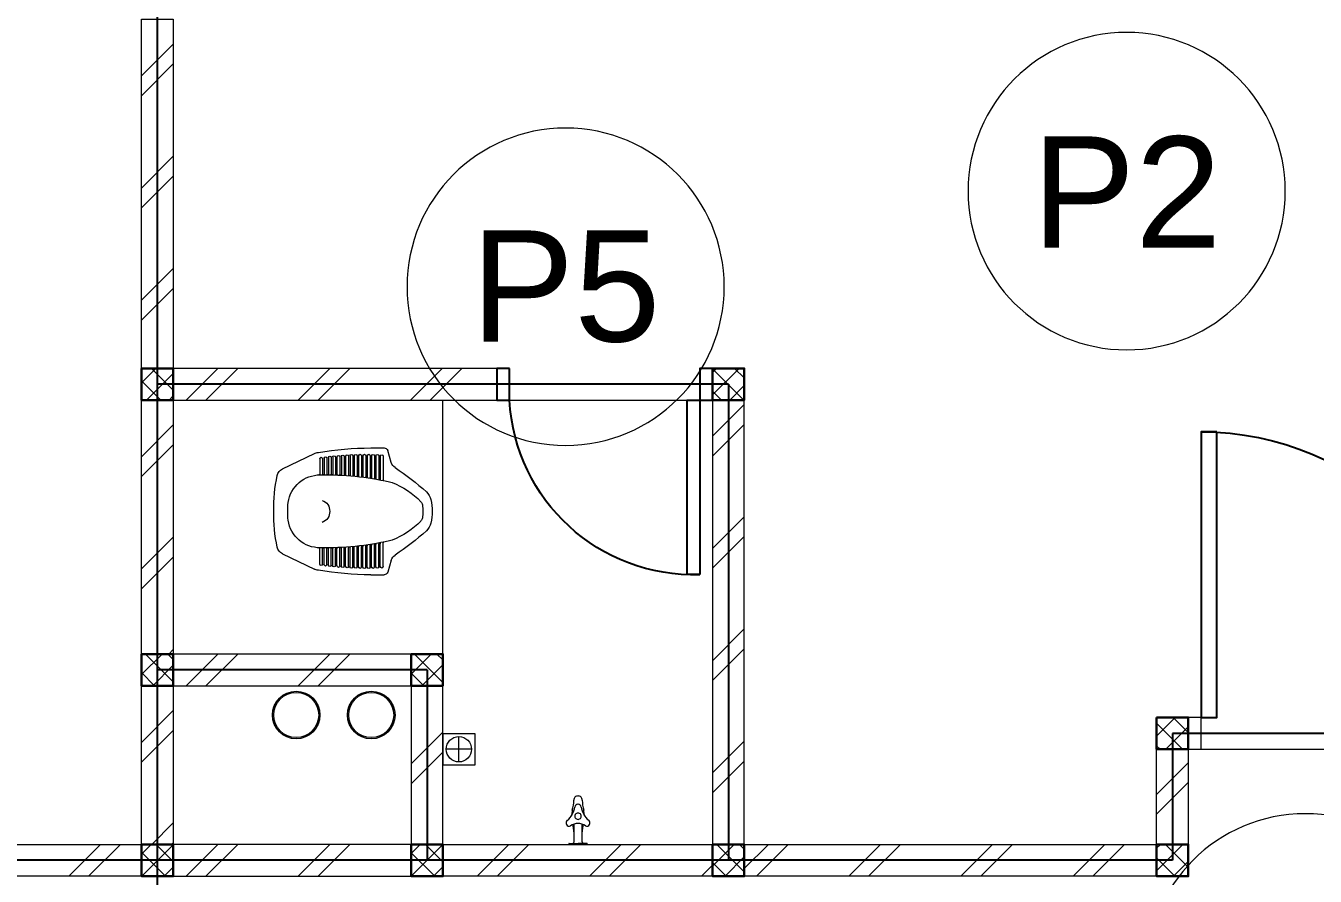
# Model space of a CAD drawing. Header units: millimetres. Extents: x -108 to 357, y -17 to 192.
# Drawn here: x 64.332 to 68.397, y 97.508 to 100.187 of the extents above; entities that cross this region are included whole.
import ezdxf
from ezdxf.enums import TextEntityAlignment as Align

# ---------------------------------------------------------------- set-up
doc = ezdxf.new("R2010")
doc.units = ezdxf.units.MM
for name, color, linetype, lineweight in [('ars', 11, 'Continuous', 0), ('KOL', 1, 'Continuous', 30), ('KOLOM', 4, 'Continuous', 9), ('lan', 7, 'Continuous', 15), ('NOT', 7, 'Continuous', 20), ('SANITAIR', 15, 'Continuous', 9), ('tem', 5, 'Continuous', 20)]:
    doc.layers.add(name, color=color, linetype=linetype, lineweight=lineweight)
doc.layers.add('as', color=1, linetype='Continuous', plot=False)
doc.layers.add('Kusen', color=30, linetype='Continuous')
doc.styles.add('S', font='simplex', dxfattribs={"width": 0.75})
doc.styles.get("Standard").update_dxf_attribs({"font": 'arial.ttf'})

# ---------------------------------------------------------------- blocks, each defined once
blk = doc.blocks.new('K 10.10')
at = {"layer": 'ars'}
h = blk.add_hatch(dxfattribs=at)
h.set_pattern_fill('_USER', color=256, scale=0.05, angle=45, double=1, pattern_type=0)
h.set_pattern_definition([(45, (0, 0), (-0.035355339, 0.035355339), []), (135, (0, 0), (-0.035355339, -0.035355339), [])])
h.paths.add_polyline_path([(1560.5383, 1380.4069), (1560.6383, 1380.4069), (1560.6383, 1380.5069), (1560.5383, 1380.5069)])
at = {"layer": 'KOL'}
blk.add_lwpolyline([(1560.5383, 1380.4069), (1560.6383, 1380.4069), (1560.6383, 1380.5069), (1560.5383, 1380.5069)], close=True, dxfattribs=at)
blk = doc.blocks.new('typikal-1a')
at = {"layer": 'as'}
blk.add_line((0, 5.5), (1.9, 5.5), dxfattribs=at)
at = {"layer": 'tem'}
for points in [[(1.02, 5.45), (0.05, 5.45), (0.05, 5.55), (1.02, 5.55)], [(0.05, 2.85), (-0.05, 2.85), (-0.05, 5.45), (0.05, 5.45)]]:
    blk.add_lwpolyline(points, close=True, dxfattribs=at)
at = {"layer": 'KOLOM', "extrusion": (0, 0, -1), "zscale": -1}
blk.add_blockref('K 10.10', (-1560.5883, -1374.9569), dxfattribs=at)
blk = doc.blocks.new('KRAN ATAS')
for p, q in [((-0.0198, 0), (0, 0)), ((-0.0198, -0.0015), (-0.0198, 0)), ((0.0198, 0), (0, 0)), ((0.0198, -0.0015), (0.0198, 0)), ((-0.0193, -0.002), (0, -0.002)), ((-0.0087, -0.006), (-0.0087, -0.0441)), ((0.0193, -0.002), (0, -0.002)), ((0.0087, -0.006), (0.0087, -0.0441))]:
    blk.add_line(p, q)
for centre, radius, start, end in [((-0.0193, -0.0015), 0.0005, 180, 270), ((-0.0127, -0.006), 0.004, 0, 90), ((-0.0388, -0.0275), 0.03, 343.7486, 0), ((0.0127, -0.006), 0.004, 90, 180), ((0.0388, -0.0275), 0.03, 180, 196.2514), ((0.0193, -0.0015), 0.0005, 270, 0), ((-0.0191, -0.047), 0.00682, 147.2603, 232.4214), ((-0.0188, -0.0464), 0.00682, 67.5786, 152.7397), ((-0.0514, -0.0871), 0.0447, 7.4918, 50.9581), ((0, -0.0187), 0.0268, 232.9628, 307.0372), ((0.0743, -0.0604), 0.0878, 163.7486, 168.4446), ((-0.0004, -0.0613), 0.0068, 86.5771, 273.4229), ((0.0004, -0.0613), 0.0068, 266.5771, 93.4229), ((0.0514, -0.0871), 0.0447, 129.0419, 172.5082), ((-0.0743, -0.0604), 0.0878, 11.5554, 16.2514), ((0.0188, -0.0464), 0.00682, 27.2603, 112.4214), ((0.0191, -0.047), 0.00682, 307.5786, 32.7397), ((0.0743, -0.0604), 0.0878, 182.0552, 189.0251), ((-0.0892, -0.0965), 0.08, 0.3555, 16.2023), ((-0.0003, -0.0804), 0.00682, 187.5786, 272.7397), ((0.0003, -0.0804), 0.00682, 267.2603, 352.4214), ((0.0892, -0.0965), 0.08, 163.7977, 179.6445), ((-0.0743, -0.0604), 0.0878, 350.9749, 357.9448), ((-0.0004, -0.0965), 0.0088, 176.8553, 272.6444), ((0.0004, -0.0965), 0.0088, 267.3556, 3.1447)]:
    blk.add_arc(centre, radius, start, end)
blk = doc.blocks.new('AVOOR')
blk.add_lwpolyline([(-21.8185, -71.5914), (-21.9185, -71.5914), (-21.9185, -71.4914), (-21.8185, -71.4914)], close=True)
for points in [[(-21.8685, -71.5014), (-21.8685, -71.5814)], [(-21.9085, -71.5414), (-21.8285, -71.5414)]]:
    blk.add_lwpolyline(points)
blk.add_circle((-21.8685, -71.5414), 0.04)
blk = doc.blocks.new('CL J D')
for p, q in [((0.0275, 0.1273), (0.1283, 0.1756)), ((0.1723, 0.1631), (0.1723, 0.1111)), ((0.1812, 0.1631), (0.1812, 0.1109)), ((0.186, 0.1645), (0.186, 0.1109)), ((0.1949, 0.1645), (0.1949, 0.1105)), ((0.1996, 0.1657), (0.1996, 0.1105)), ((0.2085, 0.1657), (0.2085, 0.11)), ((0.2133, 0.1667), (0.2133, 0.11)), ((0.2222, 0.1667), (0.2222, 0.1092)), ((0.2269, 0.1676), (0.2269, 0.1092)), ((0.2358, 0.1676), (0.2358, 0.1082)), ((0.2406, 0.1682), (0.2406, 0.1082)), ((0.2495, 0.1682), (0.2495, 0.107)), ((0.2542, 0.1687), (0.2542, 0.107)), ((0.2631, 0.1687), (0.2631, 0.1056)), ((0.2679, 0.169), (0.2679, 0.1056)), ((0.2768, 0.169), (0.2768, 0.104)), ((0.2815, 0.1692), (0.2815, 0.104)), ((0.2904, 0.1692), (0.2904, 0.1022)), ((0.2952, 0.1691), (0.2952, 0.1022)), ((0.3041, 0.1691), (0.3041, 0.1003)), ((0.306, 0.1938), (0.3479, 0.1938)), ((0.3088, 0.1689), (0.3088, 0.1003)), ((0.3177, 0.1689), (0.3177, 0.0981)), ((0.3225, 0.1685), (0.3225, 0.0981)), ((0.3314, 0.1685), (0.3314, 0.0957)), ((0.3361, 0.1679), (0.3361, 0.0957)), ((0.345, 0.1679), (0.345, 0.093)), ((0.3709, 0.1476), (0.3594, 0.1853)), ((0.145, 0.1598), (0.145, 0.1109)), ((0.1539, 0.1598), (0.1539, 0.1111)), ((0.1587, 0.1615), (0.1587, 0.1111)), ((0.1676, 0.1615), (0.1676, 0.1111)), ((0.2222, -0.1792), (0.2222, -0.1216)), ((0.2269, -0.18), (0.2269, -0.1216)), ((0.2358, -0.18), (0.2358, -0.1206)), ((0.2406, -0.1807), (0.2406, -0.1206)), ((0.2495, -0.1807), (0.2495, -0.1195)), ((0.2542, -0.1812), (0.2542, -0.1195)), ((0.2631, -0.1812), (0.2631, -0.1181)), ((0.2679, -0.1815), (0.2679, -0.1181)), ((0.2768, -0.1815), (0.2768, -0.1165)), ((0.2815, -0.1816), (0.2815, -0.1165)), ((0.2904, -0.1816), (0.2904, -0.1147)), ((0.2952, -0.1816), (0.2952, -0.1147)), ((0.3041, -0.1816), (0.3041, -0.1127)), ((0.3088, -0.1813), (0.3088, -0.1127)), ((0.3177, -0.1813), (0.3177, -0.1105)), ((0.3225, -0.1809), (0.3225, -0.1105)), ((0.3314, -0.1809), (0.3314, -0.1081)), ((0.3361, -0.1803), (0.3361, -0.1081)), ((0.345, -0.1803), (0.345, -0.1055)), ((0.0275, -0.1398), (0.1283, -0.188)), ((0.145, -0.1722), (0.145, -0.1234)), ((0.1539, -0.1722), (0.1539, -0.1236)), ((0.1587, -0.174), (0.1587, -0.1236)), ((0.1676, -0.174), (0.1676, -0.1236)), ((0.1723, -0.1756), (0.1723, -0.1236)), ((0.1812, -0.1756), (0.1812, -0.1234)), ((0.186, -0.177), (0.186, -0.1234)), ((0.1949, -0.177), (0.1949, -0.123)), ((0.1996, -0.1782), (0.1996, -0.123)), ((0.2085, -0.1782), (0.2085, -0.1224)), ((0.2133, -0.1792), (0.2133, -0.1224)), ((0.3709, -0.16), (0.3594, -0.1977)), ((0.306, -0.2062), (0.3479, -0.2062))]:
    blk.add_line(p, q)
for centre, radius, start, end in [((0.1462, 0.1381), 0.0415, 97.4366, 115.5884), ((0.3183, -0.8979), 1.0917, 90.6447, 99.3564), ((0.1495, 0.1598), 0.00445, 0, 180), ((0.1631, 0.1615), 0.00445, 0, 180), ((0.1768, 0.1631), 0.00445, 0, 180), ((0.1904, 0.1645), 0.00445, 0, 180), ((0.2041, 0.1657), 0.00445, 0, 180), ((0.2177, 0.1667), 0.00445, 0, 180), ((0.2314, 0.1676), 0.00445, 0, 180), ((0.245, 0.1682), 0.00445, 0, 180), ((0.2587, 0.1687), 0.00445, 0, 180), ((0.2723, 0.169), 0.00445, 0, 180), ((0.286, 0.1692), 0.00445, 0, 180), ((0.2996, 0.1691), 0.00445, 0, 180), ((0.3133, 0.1689), 0.00445, 0, 180), ((0.3269, 0.1685), 0.00445, 0, 180), ((0.3406, 0.1679), 0.00445, 0, 180), ((0.3479, 0.1818), 0.012, 16.9837, 90), ((0.0403, 0.1006), 0.0297, 115.5884, 167.907), ((0.3992, 0.1563), 0.0297, 196.9837, 236.587), ((-0.0629, -0.5443), 0.8096, 47.7542, 56.587), ((0.5098, 0), 0.5098, 167.907, 180.7001), ((0.1458, 0.0077), 0.1009, 89.3646, 171.9631), ((0.1427, 0.1109), 0.00237, 271.7186, 0), ((0.1639, -0.8282), 0.9369, 77.6038, 91.0419), ((0.1563, 0.1111), 0.00237, 180, 0), ((0.17, 0.1111), 0.00237, 180, 0), ((0.1836, 0.1109), 0.00237, 180, 0), ((0.1973, 0.1105), 0.00237, 180, 0), ((0.2109, 0.11), 0.00237, 180, 0), ((0.2246, 0.1092), 0.00237, 180, 0), ((0.2382, 0.1082), 0.00237, 180, 0), ((0.2519, 0.107), 0.00237, 180, 0), ((0.2655, 0.1056), 0.00237, 180, 0), ((0.2792, 0.104), 0.00237, 180, 0), ((0.2928, 0.1022), 0.00237, 180, 0), ((0.3064, 0.1003), 0.00237, 180, 0), ((0.3201, 0.0981), 0.00237, 180, 0), ((0.3337, 0.0957), 0.00237, 180, 0), ((0.3474, 0.093), 0.00237, 180, 258.7357), ((0.3518, 0.0291), 0.0593, 68.9695, 77.1263), ((0.2831, -0.1497), 0.2509, 43.8785, 68.9695), ((0.4495, 0.0199), 0.0475, 13.4838, 47.7542), ((0.1995, 0.0001), 0.1551, 171.9445, 182.3259), ((0.1409, -0.0052), 0.0359, 358.3993, 69.7102), ((0.4511, 0.0118), 0.0178, 9.3054, 43.8785), ((0.3402, -0.0063), 0.1302, 0.0418, 9.3054), ((0.3402, -0.0063), 0.1598, 0.034, 13.4838), ((0.5098, -0.0125), 0.5098, 179.2999, 192.093), ((0.1995, -0.0125), 0.1551, 177.6741, 188.0555), ((0.1458, -0.0202), 0.1009, 188.0369, 270.6354), ((0.1409, -0.0072), 0.0359, 290.2898, 1.6007), ((0.2831, 0.1372), 0.2509, 291.0305, 316.1215), ((0.4511, -0.0243), 0.0178, 316.1215, 350.6946), ((0.3402, -0.0061), 0.1302, 350.6946, 359.9582), ((0.3402, -0.0061), 0.1598, 346.5162, 359.966), ((-0.0629, 0.5318), 0.8096, 303.413, 312.2458), ((0.4495, -0.0323), 0.0475, 312.2458, 346.5162), ((0.0403, -0.113), 0.0297, 192.093, 244.4116), ((0.1427, -0.1234), 0.00237, 0, 88.2814), ((0.1639, 0.8157), 0.9369, 268.9581, 282.3962), ((0.1563, -0.1236), 0.00237, 0, 180), ((0.17, -0.1236), 0.00237, 0, 180), ((0.1836, -0.1234), 0.00237, 0, 180), ((0.1973, -0.123), 0.00237, 0, 180), ((0.2109, -0.1224), 0.00237, 0, 180), ((0.2246, -0.1216), 0.00237, 0, 180), ((0.2382, -0.1206), 0.00237, 0, 180), ((0.2519, -0.1195), 0.00237, 0, 180), ((0.2655, -0.1181), 0.00237, 0, 180), ((0.2792, -0.1165), 0.00237, 0, 180), ((0.2928, -0.1147), 0.00237, 0, 180), ((0.3064, -0.1127), 0.00237, 0, 180), ((0.3201, -0.1105), 0.00237, 0, 180), ((0.3337, -0.1081), 0.00237, 0, 180), ((0.3474, -0.1055), 0.00237, 101.2643, 180), ((0.3518, -0.0415), 0.0593, 282.8737, 291.0305), ((0.3992, -0.1687), 0.0297, 123.413, 163.0163), ((0.1462, -0.1506), 0.0415, 244.4116, 262.5634), ((0.3183, 0.8854), 1.0917, 260.6436, 269.3553), ((0.1495, -0.1722), 0.00445, 180, 0), ((0.1631, -0.174), 0.00445, 180, 0), ((0.1768, -0.1756), 0.00445, 180, 0), ((0.1904, -0.177), 0.00445, 180, 0), ((0.2041, -0.1782), 0.00445, 180, 0), ((0.2177, -0.1792), 0.00445, 180, 0), ((0.2314, -0.18), 0.00445, 180, 0), ((0.245, -0.1807), 0.00445, 180, 0), ((0.2587, -0.1812), 0.00445, 180, 0), ((0.2723, -0.1815), 0.00445, 180, 0), ((0.286, -0.1816), 0.00445, 180, 0), ((0.2996, -0.1816), 0.00445, 180, 0), ((0.3133, -0.1813), 0.00445, 180, 0), ((0.3269, -0.1809), 0.00445, 180, 0), ((0.3406, -0.1803), 0.00445, 180, 0), ((0.3479, -0.1942), 0.012, 270, 343.0163)]:
    blk.add_arc(centre, radius, start, end)
blk = doc.blocks.new('P.60')
at = {"layer": 'Kusen'}
for points in [[(1472.8348, 997.5354), (1472.8748, 997.5354), (1472.8748, 997.4354), (1472.8348, 997.4354)], [(1473.4748, 997.5354), (1473.5148, 997.5354), (1473.5148, 997.4354), (1473.4748, 997.4354)], [(1472.8748, 996.8854), (1472.9148, 996.8854), (1472.9148, 997.4354), (1472.8748, 997.4354)]]:
    blk.add_lwpolyline(points, close=True, dxfattribs=at)
blk.add_arc((1472.8948, 997.4658), 0.5808, 268.0266, 356.9943, dxfattribs=at)
blk = doc.blocks.new('P-90')
at = {"layer": 'Kusen'}
blk.add_lwpolyline([(374.6908, -21.5979), (374.7408, -21.5979), (374.7408, -22.4979), (374.6908, -22.4979)], close=True, dxfattribs=at)
at = {"layer": 'Kusen', "lineweight": 9}
for points in [[(373.8008, -22.4979), (373.8408, -22.4979), (373.8408, -22.5979), (373.8008, -22.5979)], [(374.7408, -22.4979), (374.7808, -22.4979), (374.7808, -22.5979), (374.7408, -22.5979)]]:
    blk.add_lwpolyline(points, close=True, dxfattribs=at)
at = {"layer": 'Kusen'}
blk.add_arc((374.7408, -22.4979), 0.9, 90, 180, dxfattribs=at)
blk = doc.blocks.new('A-4')
at = {"layer": 'ars'}
h = blk.add_hatch(dxfattribs=at)
h.set_pattern_fill('TEMBOK', color=256, scale=0.25)
h.set_pattern_definition([(45, (73.3338, -4.82464), (-0.1767767, 0.1767767), []), (45, (73.3963, -4.82464), (-0.1767767, 0.1767767), [])])
h.paths.add_polyline_path([(30.95, 9.4), (31.05, 9.4), (31.05, 10.5), (30.95, 10.5)])
h = blk.add_hatch(dxfattribs=at)
h.set_pattern_fill('TEMBOK', color=256, scale=0.25)
h.set_pattern_definition([(45, (74.2138, -1.92464), (-0.1767767, 0.1767767), []), (45, (74.2763, -1.92464), (-0.1767767, 0.1767767), [])])
h.paths.add_polyline_path([(32.07, 9.3), (31.05, 9.3), (31.05, 9.4), (32.07, 9.4)])
h = blk.add_hatch(dxfattribs=at)
h.set_pattern_fill('TEMBOK', color=256, scale=0.25)
h.set_pattern_definition([(45, (73.3338, -6.02464), (-0.1767767, 0.1767767), []), (45, (73.3963, -6.02464), (-0.1767767, 0.1767767), [])])
h.paths.add_polyline_path([(30.95, 8.5), (31.05, 8.5), (31.05, 9.3), (30.95, 9.3)])
h = blk.add_hatch(dxfattribs=at)
h.set_pattern_fill('TEMBOK', color=256, scale=0.25)
h.set_pattern_definition([(45, (71.5338, -6.02464), (-0.1767767, 0.1767767), []), (45, (71.5963, -6.02464), (-0.1767767, 0.1767767), [])])
h.paths.add_polyline_path([(32.75, 7.9), (32.85, 7.9), (32.85, 9.3), (32.75, 9.3)])
h = blk.add_hatch(dxfattribs=at)
h.set_pattern_fill('TEMBOK', color=256, scale=0.25)
h.set_pattern_definition([(45, (74.2138, -2.82464), (-0.1767767, 0.1767767), []), (45, (74.2763, -2.82464), (-0.1767767, 0.1767767), [])])
h.paths.add_polyline_path([(31.8, 8.4), (31.05, 8.4), (31.05, 8.5), (31.8, 8.5)])
h = blk.add_hatch(dxfattribs=at)
h.set_pattern_fill('TEMBOK', color=256, scale=0.25)
h.set_pattern_definition([(45, (73.3338, -6.92464), (-0.1767767, 0.1767767), []), (45, (73.3963, -6.92464), (-0.1767767, 0.1767767), [])])
h.paths.add_polyline_path([(30.95, 7.9), (31.05, 7.9), (31.05, 8.4), (30.95, 8.4)])
h = blk.add_hatch(dxfattribs=at)
h.set_pattern_fill('TEMBOK', color=256, scale=0.25)
h.set_pattern_definition([(45, (72.4838, -6.92464), (-0.1767767, 0.1767767), []), (45, (72.5463, -6.92464), (-0.1767767, 0.1767767), [])])
h.paths.add_polyline_path([(31.8, 7.9), (31.9, 7.9), (31.9, 8.4), (31.8, 8.4)])
h = blk.add_hatch(dxfattribs=at)
h.set_pattern_fill('TEMBOK', color=256, scale=0.25)
h.set_pattern_definition([(45, (70.1338, -7.12464), (-0.1767767, 0.1767767), []), (45, (70.1963, -7.12464), (-0.1767767, 0.1767767), [])])
h.paths.add_polyline_path([(34.15, 7.9), (34.25, 7.9), (34.25, 8.2), (34.15, 8.2)])
h = blk.add_hatch(dxfattribs=at)
h.set_pattern_fill('TEMBOK', color=256, scale=0.25)
h.set_pattern_definition([(45, (62.8838, -3.42464), (-0.1767767, 0.1767767), []), (45, (62.9463, -3.42464), (-0.1767767, 0.1767767), [])])
h.paths.add_polyline_path([(30.95, 7.8), (29.98, 7.8), (29.98, 7.9), (30.95, 7.9)])
h = blk.add_hatch(dxfattribs=at)
h.set_pattern_fill('TEMBOK', color=256, scale=0.25)
h.set_pattern_definition([(45, (74.2138, -3.42464), (-0.1767767, 0.1767767), []), (45, (74.2763, -3.42464), (-0.1767767, 0.1767767), [])])
h.paths.add_polyline_path([(31.8, 7.8), (31.05, 7.8), (31.05, 7.9), (31.8, 7.9)])
h = blk.add_hatch(dxfattribs=at)
h.set_pattern_fill('TEMBOK', color=256, scale=0.25)
h.set_pattern_definition([(45, (73.3638, -3.42464), (-0.1767767, 0.1767767), []), (45, (73.4263, -3.42464), (-0.1767767, 0.1767767), [])])
h.paths.add_polyline_path([(32.75, 7.8), (31.9, 7.8), (31.9, 7.9), (32.75, 7.9)])
h = blk.add_hatch(dxfattribs=at)
h.set_pattern_fill('TEMBOK', color=256, scale=0.25)
h.set_pattern_definition([(45, (72.4138, -3.42464), (-0.1767767, 0.1767767), []), (45, (72.4763, -3.42464), (-0.1767767, 0.1767767), [])])
h.paths.add_polyline_path([(34.15, 7.8), (32.85, 7.8), (32.85, 7.9), (34.15, 7.9)])
for centre, radius in [((31.4375, 8.3078), 0.075), ((31.4375, 8.3078), 0.071), ((31.674, 8.3078), 0.075), ((31.674, 8.3078), 0.071)]:
    blk.add_circle(centre, radius, dxfattribs=at)
at = {"layer": 'as'}
for p, q in [((31, 0.25), (31, 13.35)), ((32.8, 9.35), (31, 9.35)), ((32.8, 9.35), (32.8, 7.85)), ((31.85, 8.45), (31, 8.45)), ((31.85, 8.45), (31.85, 7.85)), ((34.2, 8.25), (34.2, 7.85)), ((35.3, 8.25), (34.2, 8.25)), ((34.2, 7.85), (31, 7.85))]:
    blk.add_line(p, q, dxfattribs=at)
at = {"layer": 'lan'}
for p, q in [((31.9, 8.5), (31.9, 9.3)), ((32.11, 9.3), (32.67, 9.3)), ((34.29, 8.2), (35.19, 8.2))]:
    blk.add_line(p, q, dxfattribs=at)
at = {"layer": 'tem'}
for points in [[(32.07, 9.4), (31.05, 9.4), (31.05, 9.3), (32.07, 9.3)], [(32.75, 7.9), (32.85, 7.9), (32.85, 9.3), (32.75, 9.3)], [(31.8, 8.5), (31.05, 8.5), (31.05, 8.4), (31.8, 8.4)], [(31.8, 7.9), (31.9, 7.9), (31.9, 8.4), (31.8, 8.4)], [(34.25, 7.9), (34.15, 7.9), (34.15, 8.2), (34.25, 8.2)], [(31.05, 7.8), (31.8, 7.8), (31.8, 7.9), (31.05, 7.9)], [(32.75, 7.8), (31.9, 7.8), (31.9, 7.9), (32.75, 7.9)], [(34.15, 7.8), (32.85, 7.8), (32.85, 7.9), (34.15, 7.9)]]:
    blk.add_lwpolyline(points, close=True, dxfattribs=at)
at = {"layer": 'KOLOM', "extrusion": (0, 0, -1), "zscale": -1, "rotation": 180}
for p in [(1529.5883, 1389.8069), (1527.7883, 1389.8069), (1529.5883, 1388.9069), (1528.7383, 1388.9069), (1526.3883, 1388.7069), (1529.5883, 1388.3069), (1528.7383, 1388.3069), (1527.7883, 1388.3069), (1526.3883, 1388.3069)]:
    blk.add_blockref('K 10.10', p, dxfattribs=at)
at = {"layer": 'Kusen', "xscale": -1}
for name, p in [('P.60', (1505.5848, -988.1354)), ('P-90', (409.0308, 30.7979))]:
    blk.add_blockref(name, p, dxfattribs=at)
at = {"layer": 'lan', "rotation": 180}
blk.add_blockref('typikal-1a', (31, 13.35), dxfattribs=at)
at = {"layer": 'SANITAIR', "extrusion": (0, 0, -1), "zscale": -1, "rotation": 180}
blk.add_blockref('CL J D', (-31.3665, 8.9432), dxfattribs=at)
at = {"layer": 'SANITAIR', "rotation": 180}
blk.add_blockref('AVOOR', (10.0819, -63.3414), dxfattribs=at)
at = {"layer": 'SANITAIR', "extrusion": (0, 0, -1), "xscale": -1.450644103627577, "yscale": 1.450644103627582, "zscale": -1.450644103627577, "rotation": 179.9613440846885}
blk.add_blockref('KRAN ATAS', (-32.326, 7.9), dxfattribs=at)
blk = doc.blocks.new('NAV')
blk.add_circle((0, -0.4), 0.4)
at = {"style": 'S', "width": 0.75, "flags": 4}
blk.add_attdef('AV', text='', height=0.3, dxfattribs=at).set_placement((0, -0.4), align=Align.MIDDLE)

msp = doc.modelspace()

# ---------------------------------------------------------------- block references
msp.add_blockref('A-4', (33.74738, 89.70808))
at = {"layer": 'NOT'}
ref = msp.add_blockref('NAV', (67.803, 99.16635), dxfattribs=dict(at, xscale=-1.25, yscale=1.25, zscale=1.25, rotation=180))
ref.add_attrib('AV', 'P2', dxfattribs={"layer": '0', "height": 0.35, "flags": 4}).set_placement((67.803, 99.66635), align=Align.MIDDLE)
ref = msp.add_blockref('NAV', (66.03424, 98.8651), dxfattribs=dict(at, xscale=-1.25, yscale=1.25, zscale=1.25, rotation=180))
ref.add_attrib('AV', 'P5', dxfattribs={"layer": '0', "height": 0.35, "flags": 4}).set_placement((66.03424, 99.3651), align=Align.MIDDLE)
ref = msp.add_blockref('NAV', (68.36575, 96.70492), dxfattribs=dict(at, xscale=-1.25, yscale=1.25, zscale=1.25, rotation=180))
ref.add_attrib('AV', 'P1', dxfattribs={"layer": '0', "height": 0.35, "flags": 4}).set_placement((68.36575, 97.20492), align=Align.MIDDLE)

doc.saveas('drawing.dxf')
